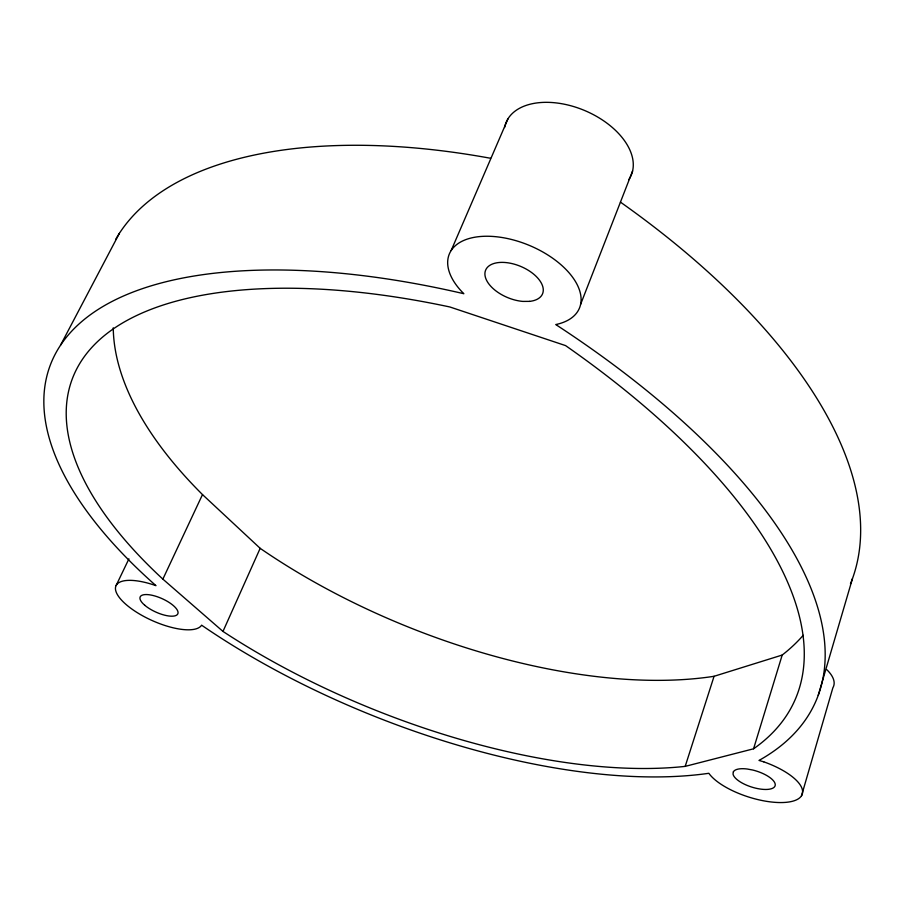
<?xml version="1.0" encoding="UTF-8"?>
<svg xmlns="http://www.w3.org/2000/svg" width="905" height="905" viewBox="0 0 905 905"><rect width="100%" height="100%" fill="white"/><g stroke="black" fill="none" stroke-linecap="round" stroke-linejoin="round"><path stroke-width="1.36" d="M801.513 795.8L832.883 687.755A49.028 20.883 17.1 0 0 826.91 669.768M818.222 695.334L852.453 578.646M113.249 327.836A476.867 228.275 20.7 0 0 202.494 494.583L162.866 579.121L222.981 631.43A393.381 165.898 21.8 0 0 685.187 766.377L753.571 748.797L782.192 655.05A581.089 269.204 24.7 0 0 803.221 635.276M685.187 766.377L714.068 676.295L782.192 655.05M580.58 304.419L632.584 170.977M451.176 250.493L508.044 118.702M222.981 631.43L260.165 548.328L202.494 494.583M116.1 585.558L128.929 558.838M60.545 345.178L119.381 233.354M714.068 676.295A383.788 178.523 21.9 0 1 260.165 548.328M753.571 748.797A596.01 250.493 24.4 0 0 565.568 345.597L449.864 306.976A489.243 212.528 20.7 0 0 162.866 579.121M620.411 202.109A583.567 276.127 24.6 0 1 850.462 583.849M504.583 127.537A67.886 41.415 22.9 0 1 584.562 110.478A67.886 41.415 22.9 0 1 628.783 179.643M115.625 239.497A497.614 242.517 20.7 0 1 490.578 158.273M733.344 771.875L733.027 774.047A22.025 8.349 17.7 0 0 755.607 788.153A22.025 8.349 17.7 0 0 775.2 784.137A22.025 8.349 17.7 0 0 752.689 770.019L747.236 769.012A22.025 8.349 17.7 0 0 733.344 771.875M529.64 301.376L522.807 301.41A30.815 16.901 22.6 0 1 485.171 271.568A30.815 16.901 22.6 0 1 529.855 271.308A30.815 16.901 22.6 0 1 529.64 301.376M763.741 761.829L759.001 760.438A601.271 254.101 24.2 0 0 555.76 324.556A70.454 38.666 22.6 0 0 566.123 269.611A70.454 38.666 22.6 0 0 471.55 237.891A70.454 38.666 22.6 0 0 463.846 293.718A512.864 223.309 20.8 0 0 76.801 326.026A512.864 223.309 20.8 0 0 155.977 585.659A47.151 16.924 24.2 0 0 115.455 588.035A47.151 16.924 24.2 0 0 153.85 621.294A47.151 16.924 24.2 0 0 201.611 625.185A411.56 173.636 21.8 0 0 708.841 773.289A50.341 19.084 17.7 0 0 790.936 801.626A50.341 19.084 17.7 0 0 763.741 761.829M144.732 605.241A20.623 7.398 24.2 0 0 177.086 614.8A20.623 7.398 24.2 0 0 155.208 596.078A20.623 7.398 24.2 0 0 144.732 605.241"/></g></svg>
